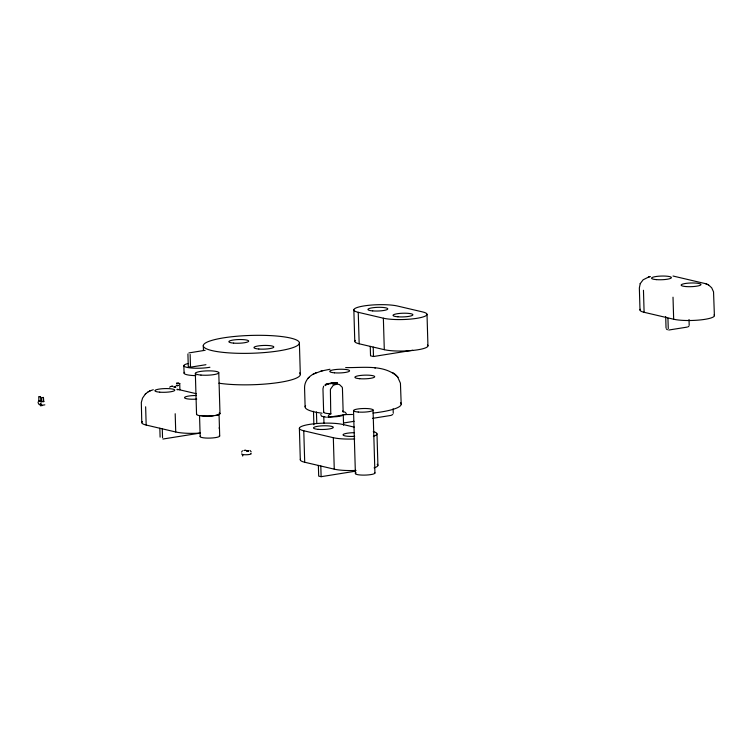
<?xml version="1.0" encoding="UTF-8"?>
<svg xmlns="http://www.w3.org/2000/svg" width="752" height="752" viewBox="0 0 752 752"><rect width="100%" height="100%" fill="white"/><g stroke="black" fill="none" stroke-linecap="round" stroke-linejoin="round"><path stroke-width="1.13" d="M241.599 452.102L242.426 450.749M323.651 412.246L322.956 388.84L323.604 386.199M187.915 353.948L188.291 366.647L190.51 367.164L205.935 364.701M145.324 394.114L142.532 398.109L141.32 402.48L141.78 422.615M320.784 414.531L321.48 416.204L326.387 417.219M640.243 283.56L639.35 287.997L640.008 310.031M169.755 387.299L170.159 386.678M640.178 283.701L643.12 279.8L648.619 277.046M38.822 396.859L38.841 401.107M39.818 404.341L40.975 404.661L39.894 404.52M313.556 374.007C308.348 376.555 304.381 381.96 304.56 387.891L305.124 406.766M688.86 326.218L688.089 326.819M307.925 378.444L308.95 377.325M392.76 414.512L390.993 415.414L372.437 418.375M145.869 393.597L147.759 392.14M145.258 394.18L145.935 393.531M668.735 330.034L687.262 327.092M325.099 385.626C325.259 382.815 330.739 383.924 326.594 384.601M176.297 385.409L177.087 385.212M171.089 386.359L173.026 386.293L171.127 386.453M244.137 450.41L246.073 450.354L244.174 450.514M176.56 383.219L178.459 383.163M177.81 383.501L178.45 383.257M176.626 385.419L177.105 385.287M179.681 383.548L177.82 383.605M178.515 385.456L176.946 385.597L177.632 385.616M177.068 389.715L178.233 389.715M325.08 384.808L326.584 384.601M38.86 400.835L40.777 400.788M40.758 400.891L38.869 400.938M41.811 401.53L42.479 401.389M43.71 401.587L41.821 401.634M174.05 387.036L175.977 386.989L174.06 387.139M246.656 450.993L248.583 450.946M248.574 451.031L246.684 451.106M147.665 392.196L148.755 391.538M149.366 391.209L149.911 390.946M148.652 391.595L149.469 391.153M313.781 373.885L321.377 371.065M312.86 374.364L315.154 373.227M150.522 390.683L153.286 389.743M149.798 391.002L150.635 390.636M315.511 373.067L316.188 372.766M44.847 404.839C43.503 405.055 37.985 406.183 38.014 402.094M39.038 396.736L40.458 396.736M188.912 352.923L205.164 350.291M649.089 276.915L650.461 276.567M648.45 277.093L649.249 276.868M322.279 370.83L330.015 369.26M320.737 371.234L322.881 370.67M219.274 412.895A11.731 2.181 -1.7 0 1 215.523 415.471L213.004 415.818A11.731 2.181 -1.7 0 1 201.151 415.894A11.731 2.181 -1.7 0 1 196.676 413.967M42.582 405.469L40.486 405.807L40.439 404.078M370.257 346.381L370.539 355.828L373.49 356.514L412.745 350.244M199.487 433.199L162.911 439.036M328.145 417.351L346.258 414.455M343.739 422.962L354.07 421.308M318.369 465.403L318.688 476.11L321.123 476.683L355.574 471.175M177.989 385.588L177.152 385.616M345.676 367.568C362.671 368.001 383.934 364.071 397.488 376.733M179.361 389.639L179.888 389.743L179.728 383.492M43.259 401.38L43.738 401.483M374.825 368.019L375.323 368.076M673.012 276.022L705.376 283.626M41.031 404.99L40.965 402.79M640.328 309.298A22.428 4.164 -1.7 0 0 644.107 312.296L673.66 319.233A22.428 4.164 -1.7 0 0 687.789 320.521L688.165 320.521A22.428 4.164 -1.7 0 0 714.071 316.376L714.137 316.31A22.428 4.164 -1.7 0 0 714.043 314.938M358.243 312.315L383.36 318.199A24.036 4.465 -1.7 0 0 416.843 318.322A24.036 4.465 -1.7 0 0 422.615 311.93L397.498 306.036A24.036 4.465 -1.7 0 0 364.015 305.923A24.036 4.465 -1.7 0 0 358.243 312.315L359.174 343.786L384.3 349.68A24.036 4.465 -1.7 0 0 413.393 350.376A24.036 4.465 -1.7 0 0 427.484 344.999M354.389 427.164L343.025 424.495A24.036 4.465 -1.7 0 0 309.551 424.382A24.036 4.465 -1.7 0 0 303.77 430.774L304.71 462.245L334.264 469.173A24.036 4.465 -1.7 0 0 356.072 470.423M177.087 389.207L196.375 393.728M303.77 430.774L333.324 437.702A24.036 4.465 -1.7 0 0 354.718 438.971M142.476 421.515A24.036 4.465 -1.7 0 0 146.179 425.049L175.733 431.986A24.036 4.465 -1.7 0 0 200.446 433.067M40.448 404.548L40.194 404.021M43.419 397.432L41.698 397.686L41.802 401.803M179.7 383.454L176.579 383.313M705.94 283.805L706.805 284.134M705.244 283.579L706.072 283.852M250.021 450.401L251.206 451.849M707.388 284.397L707.914 284.651M706.692 284.087L707.5 284.444M667.428 329.743L666.422 329.047M176.645 385.522L176.297 385.485M43.428 397.441L43.748 401.737M707.82 284.594L708.6 285.027M392.741 372.672L394.133 373.565M708.779 285.14L711.683 287.79L713.535 291.842L714.4 315.643M395.956 375.051L394.772 374.035M397.582 376.865L400.431 383.182L401.201 404.266M397.084 376.216L397.996 377.382M40.617 396.868L40.796 401.051M160.11 437.147L159.838 428.217M162.545 437.72L162.282 428.79M689.02 319.506L689.189 325.278M673.012 297.2L673.66 319.233M667.945 318.237L668.255 328.624M665.699 316.564L666.037 328.098M643.458 290.272L644.107 312.296M427.014 314.364L427.944 345.835M393.117 408.778L393.249 413.29M383.36 318.199L384.3 349.68M376.978 433.866L377.908 465.338M373.218 347.076L373.49 356.514M373.058 409.981L374.928 473.046M353.844 309.88L354.784 341.352M353.525 410.573L355.405 473.628M343.579 425.237L343.269 414.69A9.776 1.814 -1.7 0 1 343.241 414.916L343.166 415.029A9.776 1.814 -1.7 0 1 331.444 416.871L330.852 416.862A9.776 1.814 -1.7 0 1 329.696 416.824M333.324 437.702L334.264 469.173M325.616 384.385L325.654 385.532M323.774 416.439L323.99 423.508M320.813 465.977L321.123 476.683M316.442 411.964L316.771 423.244M313.481 411.278L313.885 424.805M299.39 343.091A48.062 8.921 -1.7 0 1 226.756 352.716A48.062 8.921 -1.7 0 1 227.894 337.225A48.062 8.921 -1.7 0 1 299.39 343.091L300.321 374.562M299.381 428.339L300.311 459.81M242.821 455.862L242.482 454.443L242.529 455.797M218.776 372.625L219.988 413.675M219.697 436.038L219.039 413.891A9.776 1.814 -1.7 0 1 218.494 414.587M203.303 345.6L203.444 350.263M199.543 415.64L200.173 436.63M195.341 373.33L196.554 414.38M190.51 367.164L190.134 354.465M183.855 365.651L184.071 373.077M175.188 413.732L175.733 431.986M145.634 406.794L146.179 425.049M209.902 367.267A16.018 2.97 -1.7 0 1 188.038 367.578A16.018 2.97 -1.7 0 1 188.338 363.498M195.887 375.652A16.018 2.97 -1.7 0 1 184.625 372.325M374.684 472.594A9.776 1.814 -1.7 0 1 364.316 475.114A9.776 1.814 -1.7 0 1 356.166 472.829M354.681 436.339A9.936 1.842 -1.7 0 1 343.025 434.882A9.936 1.842 -1.7 0 1 354.333 432.701M377.175 464.275A24.036 4.465 -1.7 0 1 374.082 467.876M304.71 462.245A24.036 4.465 -1.7 0 1 300.433 459.34M373.274 431.601A24.036 4.465 -1.7 0 1 373.377 436.329M359.174 343.786A24.036 4.465 -1.7 0 1 355.282 340.412M299.597 372.907A48.062 8.921 -1.7 0 1 274.847 383.05A48.062 8.921 -1.7 0 1 218.917 383.2M343.147 411.964A3.534 2.848 -76.8 0 1 346.409 414.408M328.004 417.351A3.506 2.82 -76.8 0 1 331.049 413.882M323.755 411.899A9.776 1.814 -1.7 0 0 329.047 413.647A9.748 2.096 -2.5 0 0 330.758 413.713L330.401 390.429A3.967 3.196 -76.8 0 1 330.551 389.094L333.033 385.626A8.479 6.834 -76.8 0 1 335.42 384.582A31.011 24.985 -76.8 0 1 337.028 384.319A8.78 7.078 -76.8 0 1 339.49 384.592L342.207 387.233A3.901 3.149 -76.8 0 1 342.442 388.502L343.147 411.776A9.767 1.795 0.2 0 0 343.128 411.438A9.776 1.814 -1.7 0 0 342.583 411.006M400.478 402.611A48.062 8.921 -1.7 0 1 373.02 413.074M352.509 414.465A48.062 8.921 -1.7 0 1 344.501 414.549M322.035 413.205A48.062 8.921 -1.7 0 1 305.585 405.638M250.83 453.371A4.803 0.893 -1.7 0 1 246.994 454.734A4.803 0.893 -1.7 0 1 241.749 453.823M219.293 435.493A9.776 1.814 -1.7 0 1 210.306 438.078A9.776 1.814 -1.7 0 1 200.38 436.169M218.268 414.7A9.776 1.814 -1.7 0 1 215.326 415.499M213.22 415.79A9.776 1.814 -1.7 0 1 201.235 415.508M196.761 399.105A9.936 1.842 -1.7 0 1 184.494 397.695A9.936 1.842 -1.7 0 1 196.422 395.514M219.189 427.606A24.036 4.465 -1.7 0 1 219.217 428.687M328.568 383.529L330.786 383.501L328.568 383.529M331.576 383.041L333.794 383.022L331.623 383.003M331.359 383.482L327.994 383.586L331.359 383.482M334.367 383.003L331.002 383.106L334.367 383.003M326.866 384.225L328.051 384.046L326.894 384.206M335.533 383.821L332.046 383.652L335.533 383.821M334.076 382.618L337.554 382.994L334.095 382.618M335.618 382.815C332.732 382.477 338.945 382.975 335.552 382.787M685.965 286.559A9.936 1.842 -1.7 0 0 700.977 284.576A9.936 1.842 -1.7 0 0 686.2 283.363A9.936 1.842 -1.7 0 0 685.965 286.559M656.411 279.631A9.936 1.842 -1.7 0 0 671.423 277.638A9.936 1.842 -1.7 0 0 656.646 276.426A9.936 1.842 -1.7 0 0 656.411 279.631M358.206 412.03A9.776 1.814 -1.7 0 0 373.058 410.094A9.776 1.814 -1.7 0 0 358.619 408.872A9.776 1.814 -1.7 0 0 358.206 412.03M318.228 429.354A9.936 1.842 -1.7 0 0 333.324 427.39A9.936 1.842 -1.7 0 0 318.641 426.149A9.936 1.842 -1.7 0 0 318.228 429.354M372.701 310.896A9.936 1.842 -1.7 0 0 387.797 308.931A9.936 1.842 -1.7 0 0 373.114 307.69A9.936 1.842 -1.7 0 0 372.701 310.896M397.902 316.799A9.936 1.842 -1.7 0 0 412.914 314.806A9.936 1.842 -1.7 0 0 398.146 313.593A9.936 1.842 -1.7 0 0 397.902 316.799M233.618 343.119A9.936 1.842 -1.7 0 0 248.715 341.154A9.936 1.842 -1.7 0 0 234.032 339.913A9.936 1.842 -1.7 0 0 233.618 343.119M258.829 349.022A9.936 1.842 -1.7 0 0 273.831 347.029A9.936 1.842 -1.7 0 0 259.064 345.817A9.936 1.842 -1.7 0 0 258.829 349.022M334.499 372.823A9.936 1.842 -1.7 0 0 349.595 370.858A9.936 1.842 -1.7 0 0 334.913 369.617A9.936 1.842 -1.7 0 0 334.499 372.823M359.71 378.717A9.936 1.842 -1.7 0 0 374.722 376.733A9.936 1.842 -1.7 0 0 359.945 375.521A9.936 1.842 -1.7 0 0 359.71 378.717M200.953 375.079A11.731 2.181 -1.7 0 0 218.776 372.766A11.731 2.181 -1.7 0 0 201.442 371.3A11.731 2.181 -1.7 0 0 200.953 375.079M159.706 392.168A9.936 1.842 -1.7 0 0 174.802 390.203A9.936 1.842 -1.7 0 0 160.12 388.953A9.936 1.842 -1.7 0 0 159.706 392.168"/></g></svg>
